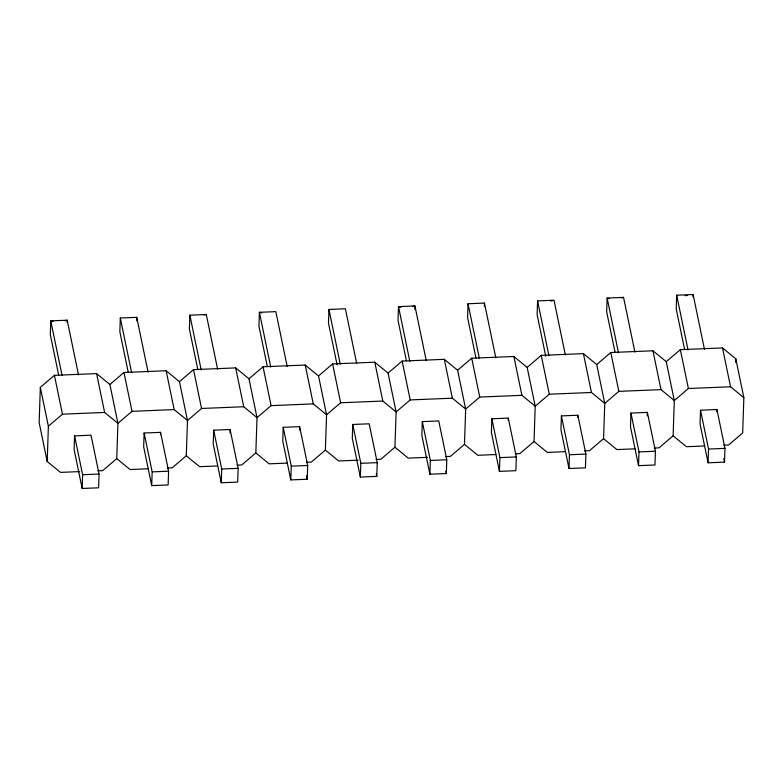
<?xml version="1.0" encoding="UTF-8"?>
<svg xmlns="http://www.w3.org/2000/svg" width="783" height="783" viewBox="0 0 783 783"><rect width="100%" height="100%" fill="white"/><g stroke="black" fill="none" stroke-linecap="round" stroke-linejoin="round"><path stroke-width="1.17" d="M97.846 470.857L102.661 470.652L116.745 458.632L117.93 423.349L109.884 384.502L96.583 373.599L54.419 375.331L40.334 387.35L39.15 422.644L47.195 461.49L60.497 472.384L79.778 471.591M47.195 461.49L48.38 426.197L40.334 387.35M67.113 322.488L67.191 320.198L50.758 320.873L50.298 334.625L58.676 375.086M74.581 435.877L74.121 449.628L82.156 488.475L98.589 487.799L99.05 474.048L91.004 435.201L74.581 435.877L82.626 474.723L82.156 488.475M148.075 372.082L136.741 317.35L120.308 318.015L119.848 331.767L128.226 372.228M136.624 320.785L136.741 317.35M144.131 433.028L143.661 446.78L151.706 485.626L168.139 484.951L168.599 471.2L160.554 432.353L144.131 433.028L152.166 471.875L151.706 485.626M160.476 434.643L160.554 432.353M217.625 369.233L206.281 314.492L189.858 315.167L189.388 328.919L197.776 369.38M167.396 467.999L172.211 467.803L186.285 455.784L187.48 420.491L179.434 381.644L166.123 370.75L123.959 372.483L109.884 384.502M213.671 430.17L213.211 443.922L221.256 482.768L237.68 482.093L238.149 468.342L230.104 429.505L213.671 430.17L221.716 469.017L221.256 482.768M229.987 432.94L230.104 429.505M236.936 465.151L241.761 464.955L255.835 452.936L257.02 417.642L248.974 378.796L235.673 367.902L193.509 369.625L179.434 381.644M283.221 427.322L282.761 441.074L290.796 479.92L307.23 479.245L307.69 465.494L299.644 426.647L283.221 427.322L291.266 466.169L290.796 479.92M299.537 430.082L299.644 426.647M356.715 363.527L345.381 308.786L328.948 309.461L328.488 323.213L337.111 364.858M306.486 462.293L311.301 462.097L325.385 450.078L326.57 414.784L318.524 375.938L305.223 365.044L263.059 366.777L248.974 378.796M352.771 424.464L352.301 438.216L360.346 477.062L376.78 476.387L377.24 462.645L369.194 423.799L352.771 424.464L360.806 463.311L360.346 477.062M376.036 459.445L380.851 459.249L394.926 447.23L396.12 411.936L388.074 373.09L374.763 362.196L332.599 363.919L318.524 375.938M414.804 309.373L414.921 305.938L398.498 306.613L398.028 320.355L406.416 360.816M422.311 421.616L421.851 435.368L429.896 474.214L446.32 473.539L446.79 459.787L438.744 420.941L422.311 421.616L430.356 460.463L429.896 474.214M495.805 357.821L484.471 303.08L468.038 303.755L467.578 317.506L475.956 357.968M445.576 456.587L450.401 456.391L464.476 444.372L465.66 409.078L457.615 370.242L444.313 359.338L402.149 361.071L388.074 373.09M484.354 306.525L484.471 303.08M491.861 418.768L491.401 432.51L499.437 471.356L515.87 470.691L516.33 456.939L508.284 418.093L491.861 418.768L499.906 457.615L499.437 471.356M508.206 420.383L508.284 418.093M565.355 354.973L554.021 300.232L537.588 300.907L537.128 314.658L545.751 356.304M515.126 453.739L519.941 453.543L534.026 441.524L535.21 406.23L527.165 367.384L513.863 356.49L471.699 358.213L457.615 370.242M561.411 415.91L560.941 429.661L568.987 468.508L585.42 467.833L585.88 454.081L577.834 415.235L561.411 415.91L569.447 454.757L568.987 468.508M577.756 417.525L577.834 415.235M584.676 450.891L589.491 450.685L603.566 438.666L604.76 403.382L596.715 364.535L583.404 353.632L541.239 355.365L527.165 367.384M630.951 413.062L630.491 426.813L638.536 465.65L654.96 464.985L655.43 451.233L647.384 412.387L630.951 413.062L638.997 451.908L638.536 465.65M647.267 415.822L647.384 412.387M704.446 349.267L693.112 294.525L676.678 295.201L676.218 308.952L684.596 349.414M654.216 448.033L659.041 447.837L673.116 435.818L674.3 400.524L666.255 361.677L652.953 350.784L610.789 352.516L596.715 364.535M693.033 296.816L693.112 294.525M700.501 410.204L700.041 423.955L708.077 462.802L724.51 462.127L724.97 448.375L716.925 409.529L700.501 410.204L708.546 449.05L708.077 462.802M716.846 411.829L716.925 409.529M735.687 362.48L735.805 358.829L722.503 347.926L680.339 349.658L666.255 361.677M735.805 358.829L743.85 397.676L742.666 432.96L728.582 444.989L723.766 445.184M48.38 426.197L62.464 414.178L104.628 412.445L117.93 423.349L132.004 411.329L174.169 409.597L187.48 420.491L201.554 408.472L243.719 406.739L257.02 417.642L271.104 405.623L313.269 403.891L326.57 414.784L340.644 402.765L382.809 401.043L396.12 411.936L410.194 399.917L452.359 398.185L465.66 409.078L479.744 397.059L521.909 395.337L535.21 406.23L549.284 394.211L591.449 392.479L604.76 403.382L618.834 391.363L660.999 389.631L674.3 400.524L688.384 388.505L730.549 386.773L743.85 397.676M65.106 320.785L67.191 320.198L78.525 374.94M204.197 315.079L206.281 314.492M412.837 306.515L414.921 305.938L426.265 360.679M550.889 301.103L552.974 300.525M621.477 297.961L623.562 297.374L634.905 352.115M623.562 297.374L607.138 298.049L606.668 311.8L615.056 352.262M685.115 295.602L687.543 295.504M148.114 468.792L130.047 469.536L116.745 458.632M217.664 465.944L199.596 466.678L186.285 455.784M287.214 463.086L269.137 463.83L255.835 452.936M357.958 460.189L338.687 460.972L325.385 450.078M427.508 457.331L408.237 458.124L394.926 447.23M495.854 454.531L477.777 455.275L464.476 444.372M565.395 451.674L547.327 452.417L534.026 441.524M634.944 448.825L616.877 449.569L603.566 438.666M704.494 445.977L686.417 446.711L673.116 435.818M82.626 474.723L99.05 474.048M152.166 471.875L168.599 471.2M221.716 469.017L238.149 468.342M291.266 466.169L307.69 465.494M360.806 463.311L377.24 462.645M430.356 460.463L446.79 459.787M499.906 457.615L516.33 456.939M569.447 454.757L585.88 454.081M638.997 451.908L655.43 451.233M708.546 449.05L724.97 448.375M609.477 298.705L607.138 298.049L618.472 352.79M400.837 307.259L398.498 306.613L409.832 361.354M261.747 312.965L259.398 312.309L258.938 326.061L267.316 366.522M53.107 321.519L50.758 320.873L62.102 375.615M722.503 347.926L730.549 386.773M723.776 458.593L724.51 462.127M676.678 295.201L688.022 349.942M680.339 349.658L688.384 388.505M652.953 350.784L660.999 389.631M610.789 352.516L618.834 391.363M583.404 353.632L591.449 392.479M537.588 300.907L548.922 355.648M541.239 355.365L549.284 394.211M513.863 356.49L521.909 395.337M468.038 303.755L479.382 358.497M471.699 358.213L479.744 397.059M444.313 359.338L452.359 398.185M445.83 471.18L446.32 473.539M402.149 361.071L410.194 399.917M374.763 362.196L382.809 401.043M376.29 474.038L376.78 476.387M328.948 309.461L340.282 364.203M332.599 363.919L340.644 402.765M305.223 365.044L313.269 403.891M287.165 366.385L275.831 311.644L259.398 312.309L270.742 367.051M306.496 475.712L307.23 479.245M263.059 366.777L271.104 405.623M235.673 367.902L243.719 406.739M189.858 315.167L201.192 369.909M193.509 369.625L201.554 408.472M166.123 370.75L174.169 409.597M120.308 318.015L131.642 372.757M123.959 372.483L132.004 411.329M96.583 373.599L104.628 412.445M54.419 375.331L62.464 414.178"/></g></svg>
